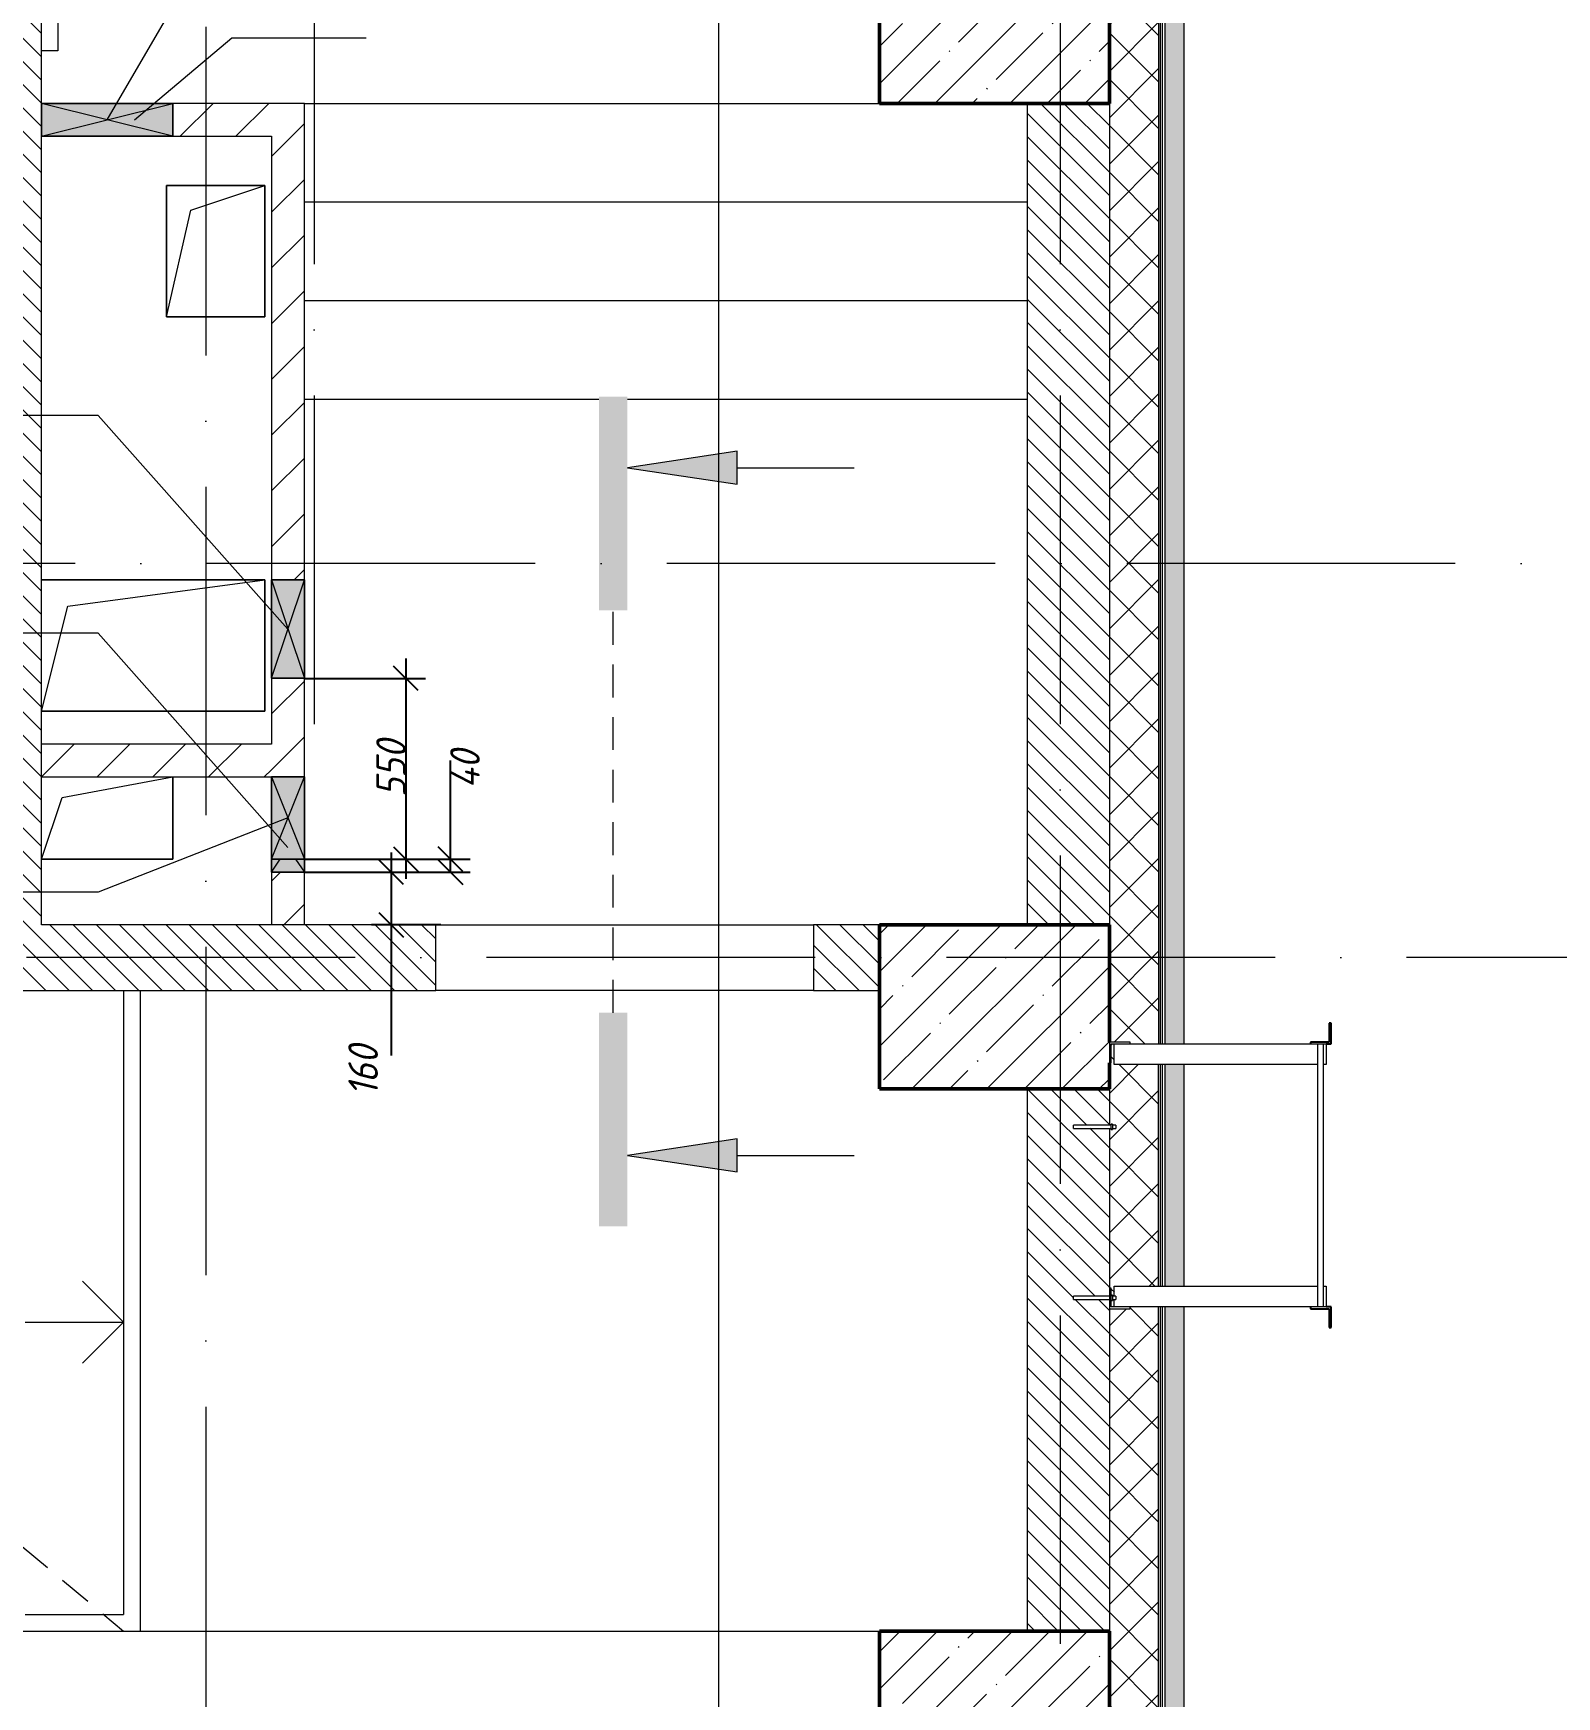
# Model space of a CAD drawing. Header units: millimetres. Extents: x -537608 to 253996, y -217170 to 186033.
# Drawn here: x -164223 to -159586, y 28955 to 34018 of the extents above; entities that cross this region are included whole.
import ezdxf

# ---------------------------------------------------------------- set-up
doc = ezdxf.new("R2010")
doc.units = ezdxf.units.MM
doc.linetypes.add('200_ШТРИХ_ш1п0_6_', pattern=[160, 100, -60])
doc.linetypes.add('50_200_ШТРИХ_1Т_ш5_п1_п1_', pattern=[1400, 1000, -200, 0, -200])
for name, color, linetype, lineweight in [('A-____-____-DIMS', 7, 'Continuous', 9), ('A-____-NOTE-TEXT', 7, 'Continuous', 9), ('A-____-NOTE-TEXT-1', 7, 'Continuous', 5), ('A-DETL-____-OTLN-3', 7, '200_ШТРИХ_ш1п0_6_', 9), ('A-DETL-GENF-OTLN', 7, 'Continuous', 9), ('A-DOOR-____-MCUT', 7, 'Continuous', 13), ('A-DOOR-____-OTLN', 7, 'Continuous', 9), ('A-FLOR-____-OTLN', 7, 'Continuous', 9), ('A-GENM-____-IDEN', 7, 'Continuous', 9), ('A-GENM-____-MCUT', 7, 'Continuous', 25), ('A-GENM-____-OTLN', 7, 'Continuous', 9), ('A-GLAZ-____-IDEN', 7, 'Continuous', 9), ('A-GLAZ-____-OTLN', 7, 'Continuous', 9), ('A-WALL-____-MCUT', 7, 'Continuous', 13), ('A-WALL-____-MCUT-1', 7, 'Continuous', 9), ('A-WALL-____-PATT-1', 7, 'Continuous', 9), ('A-WALL-FNSH-MCUT-1', 7, 'Continuous', 9), ('E-ELEC-EQPM-OTLN', 7, 'Continuous', 9), ('I-WALL-____-OTLN', 7, 'Continuous', 9), ('S-COLS-____-MCUT', 7, 'Continuous', 50), ('S-COLS-____-OTLN', 7, 'Continuous', 9), ('S-GRID-____-OTLN-1', 7, '50_200_ШТРИХ_1Т_ш5_п1_п1_', 9), ('S-STRS-____-OTLN-1', 7, 'Continuous', 9)]:
    doc.layers.add(name, color=color, linetype=linetype, lineweight=lineweight)
for name, color, linetype, lineweight, true_color in [('A-DETL-GENF-OTLN-3', 9, 'Continuous', 9, 0x808080), ('A-DETL-GENF-OTLN-4', 9, '200_ШТРИХ_ш1п0_6_', 9, 0x808080), ('A-GLAZ-____-OTLN-1', 7, 'Continuous', 9, 0xc0c0c0), ('G-____-____-SYMB-1', 9, 'Continuous', 9, 0x808080)]:
    doc.layers.add(name, color=color, linetype=linetype, lineweight=lineweight, true_color=true_color)
doc.styles.add('ISOCPEUR_I_7', font='isocpeui.ttf', dxfattribs={"width": 0.9, "height": 90})
doc.dimstyles.new('ISO-1_8_0_9К_СРЕДНИЙ_Кладочные_1', dxfattribs={"dimscale": 304.8, "dimtxt": 89.638306, "dimasz": 0.246063, "dimexe": 0.19685, "dimexo": 0, "dimgap": 0, "dimtad": 1, "dimdec": 3, "dimrnd": 0.001, "dimdsep": 46, "dimtxsty": 'ISOCPEUR_I_7', "dimblk1": 'OBLIQUE', "dimblk2": 'OBLIQUE', "dimsah": 1, "dimcen": 0.09, "dimdle": 0.19685, "dimazin": 0, "dimtfac": 1, "dimtdec": 4, "dimtix": 1, "dimtmove": 0, "dimatfit": 3, "dimfxl": 1, "dimtvp": 1, "dimtolj": 1, "dimtzin": 0, "dimarcsym": 2})
doc.dimstyles.new('ISO-1_8_0_9К_СРЕДНИЙ_Кладочные_2', dxfattribs={"dimscale": 304.8, "dimtxt": 89.638306, "dimasz": 0.246063, "dimexe": 0.19685, "dimexo": 0, "dimgap": 0, "dimtad": 1, "dimdec": 3, "dimrnd": 0.001, "dimdsep": 46, "dimtxsty": 'ISOCPEUR_I_7', "dimblk1": 'OBLIQUE', "dimblk2": 'OBLIQUE', "dimsah": 1, "dimcen": 0.09, "dimdle": 0.19685, "dimazin": 0, "dimtfac": 1, "dimtdec": 4, "dimtix": 1, "dimtmove": 1, "dimatfit": 3, "dimfxl": 1, "dimtvp": 1, "dimtolj": 1, "dimtzin": 0, "dimarcsym": 2})
pattern_1 = [(135, (-184647.673, -45376.493), (-35.35534, -35.35534), [])]
pattern_2 = [(45, (-184647.67, -45376.49), (-84.85281, 84.85281), [])]

# ---------------------------------------------------------------- blocks, each defined once
blk = doc.blocks.new('BSC_Колонна _Прямоугольная - 500х700-25279857-АР1_План отверстий 2 этажа в осях 1-64_Ю-ЯЯ')
at = {"layer": 'S-COLS-____-OTLN'}
h = blk.add_hatch(dxfattribs=at)
h.set_pattern_fill('FP_17', color=256, style=0, pattern_type=2)
h.set_pattern_definition([(315, (-76431.04, 23350), (114.04925, 114.04925), []), (315, (-76431.04, 23235.95), (114.04925, 114.04925), [201.613, -40.323, 3.353, -36.97])])
h.paths.add_polyline_path([(-250, -54.2), (-250, -350), (250, -350), (250, 350), (-250, 350)], flags=0)
at = {"layer": 'S-COLS-____-MCUT'}
for p, q in [((250, 350), (-250, 350)), ((-250, 350), (-250, -350)), ((250, -350), (250, 350)), ((-250, -350), (-170, -350)), ((-107, -350), (250, -350))]:
    blk.add_line(p, q, dxfattribs=at)
blk = doc.blocks.new('BSC_Колонна _Прямоугольная - 500х700-25976089-АР1_План отверстий 2 этажа в осях 1-64_Ю-ЯЯ')
at = {"layer": 'S-COLS-____-OTLN'}
h = blk.add_hatch(dxfattribs=at)
h.set_pattern_fill('FP_78', color=256, style=0, pattern_type=2)
h.set_pattern_definition([(315, (-74281.04, 23350), (114.04925, 114.04925), []), (315, (-74281.04, 23235.95), (114.04925, 114.04925), [201.613, -40.323, 3.353, -36.97])])
h.paths.add_polyline_path([(-250, -350), (250, -350), (250, 350), (-250, 350)], flags=0)
at = {"layer": 'S-COLS-____-MCUT'}
for p, q in [((250, 350), (-250, 350)), ((-250, 350), (-250, -350)), ((250, -350), (250, 350)), ((-250, -350), (250, -350))]:
    blk.add_line(p, q, dxfattribs=at)
blk = doc.blocks.new('BSC_Колонна _Прямоугольная - 500х700-V68-АР1_План отверстий 2 этажа в осях 1-64_Ю-ЯЯ')
at = {"layer": 'S-COLS-____-OTLN'}
h = blk.add_hatch(dxfattribs=at)
h.set_pattern_fill('FP_80', color=256, style=0, pattern_type=2)
h.set_pattern_definition([(315, (-79431.04, 23350), (114.04925, 114.04925), []), (315, (-79431.04, 23235.95), (114.04925, 114.04925), [201.613, -40.323, 3.353, -36.97])])
h.paths.add_polyline_path([(-250, -350), (250, -350), (250, 350), (-250, 350)], flags=0)
at = {"layer": 'S-COLS-____-MCUT'}
for p, q in [((250, 350), (-250, 350)), ((-250, 350), (-250, -350)), ((250, -350), (250, 350)), ((-250, -350), (250, -350))]:
    blk.add_line(p, q, dxfattribs=at)
blk = doc.blocks.new('DM_Штора_Противопожарная_Doormaster_EI-60 - ш_3000 х в_1200-27470059-АР1_План отверстий 2 этажа в осях 1-64_Ю-ЯЯ')
at = {"layer": 'A-DOOR-____-MCUT'}
for p, q in [((-1465, -100), (-1375, -100)), ((-1465, -150), (-1465, -100)), ((-1375, -100), (-1375, -150)), ((1625, -100), (1715, -100)), ((1625, -150), (1625, -100)), ((1715, -100), (1715, -150)), ((-1375, -150), (-1465, -150)), ((-1375, -125), (1625, -125)), ((1715, -150), (1625, -150))]:
    blk.add_line(p, q, dxfattribs=at)
at = {"layer": 'E-ELEC-EQPM-OTLN'}
for p, q in [((1915, -180), (1915, -100)), ((1915, -100), (2015, -100)), ((2015, -100), (2015, -180)), ((2015, -180), (1915, -180))]:
    blk.add_line(p, q, dxfattribs=at)
blk = doc.blocks.new('AR_Отверстие прямоугольное _в плите_ - AR_Отверстие прямоугольное _в плите_-30459858-АР1_План отверстий 2 этажа в осях 1-64_Ю-ЯЯ')
at = {"layer": 'A-GENM-____-OTLN'}
for p, q in [((-137.5, 62.5), (200, 125)), ((200, -125), (200, 125)), ((-200, -125), (-137.5, 62.5)), ((-200, -125), (200, -125))]:
    blk.add_line(p, q, dxfattribs=at)
blk = doc.blocks.new('AR_Отверстие прямоугольное _в плите_ - AR_Отверстие прямоугольное _в плите_-30553352-АР1_План отверстий 2 этажа в осях 1-64_Ю-ЯЯ')
at = {"layer": 'A-GENM-____-OTLN'}
for p, q in [((340, 200), (-340, 200)), ((-260, 120), (340, 200)), ((340, -200), (340, 200)), ((-340, -200), (-260, 120)), ((-340, -200), (340, -200))]:
    blk.add_line(p, q, dxfattribs=at)
blk = doc.blocks.new('AR_Отверстие прямоугольное _в плите_ - AR_Отверстие прямоугольное _в плите_-V197-АР1_План отверстий 2 этажа в осях 1-64_Ю-ЯЯ')
at = {"layer": 'A-GENM-____-OTLN'}
for p, q in [((150, 200), (-150, 200)), ((-150, 200), (-150, -200)), ((-75, 125), (150, 200)), ((150, -200), (150, 200)), ((-150, -200), (-75, 125)), ((-150, -200), (150, -200))]:
    blk.add_line(p, q, dxfattribs=at)
blk = doc.blocks.new('ЛМ_Уголок_ГОСТ 8509-93 - L 63х63x6-29176215-АР1_План отверстий 2 этажа в осях 1-64_Ю-ЯЯ')
at = {"layer": 'A-GENM-____-MCUT'}
for p, q in [((24375, 76381), (24369, 76381)), ((24369, 76381), (24369, 76324)), ((24375, 76318), (24375, 76381)), ((24369, 76324), (24312, 76324)), ((24312, 76324), (24312, 76318)), ((24360, 76318), (24375, 76318))]:
    blk.add_line(p, q, dxfattribs=at)
blk = doc.blocks.new('ЛМ_Уголок_ГОСТ 8509-93 - L 63х63x6-29176216-АР1_План отверстий 2 этажа в осях 1-64_Ю-ЯЯ')
at = {"layer": 'A-GENM-____-MCUT'}
for p, q in [((24312, 75518), (24312, 75512)), ((24312, 75512), (24369, 75512)), ((24375, 75518), (24360, 75518)), ((24369, 75512), (24369, 75455)), ((24375, 75455), (24375, 75518)), ((24369, 75455), (24375, 75455))]:
    blk.add_line(p, q, dxfattribs=at)
blk = doc.blocks.new('Анкер клиновой - Анкер клиновой МКТ V-A 10-10-15_115-14811140-АР1_План отверстий 2 этажа в осях 1-64_Ю-ЯЯ')
at = {"layer": 'A-GENM-____-OTLN'}
for p, q in [((23706, 76071), (23591, 76071)), ((23591, 76061), (23591, 76071)), ((23591, 76061), (23706, 76061)), ((23710, 76074), (23706, 76074)), ((23706, 76058), (23706, 76074)), ((23706, 76074), (23706, 76071.7)), ((23706, 76060.4), (23706, 76058)), ((23706, 76058), (23710, 76058)), ((23710, 76071.7), (23710, 76074)), ((23710, 76074), (23710, 76058)), ((23720, 76071), (23710, 76071)), ((23710, 76061), (23720, 76061)), ((23710, 76058), (23710, 76060.4)), ((23720, 76071), (23720, 76061))]:
    blk.add_line(p, q, dxfattribs=at)
blk = doc.blocks.new('Анкер клиновой - Анкер клиновой МКТ V-A 10-10-15_115-V201-АР1_План отверстий 2 этажа в осях 1-64_Ю-ЯЯ')
at = {"layer": 'A-GENM-____-OTLN'}
for p, q in [((23700, 75550), (23591, 75550)), ((23591, 75540), (23591, 75550)), ((23710, 75553), (23706, 75553)), ((23710, 75550.7), (23710, 75553)), ((23710, 75553), (23710, 75537)), ((23720, 75550), (23710, 75550)), ((23720, 75550), (23720, 75540)), ((23591, 75540), (23700, 75540)), ((23706, 75537), (23710, 75537)), ((23710, 75540), (23720, 75540)), ((23710, 75537), (23710, 75539.4))]:
    blk.add_line(p, q, dxfattribs=at)
blk = doc.blocks.new('ЛМ_Арматурный стержень_ГОСТ 5781-82 - Ø 18 А240-29172526-АР1_План отверстий 2 этажа в осях 1-64_Ю-ЯЯ')
at = {"layer": 'A-GENM-____-OTLN'}
for p, q in [((24334, 76318), (24334, 75518)), ((24334, 76318), (24343, 76318)), ((24343, 76318), (24352, 76318)), ((24352, 75518), (24352, 76318)), ((24343, 75518), (24334, 75518)), ((24352, 75518), (24343, 75518))]:
    blk.add_line(p, q, dxfattribs=at)
blk = doc.blocks.new('ЛМ_Уголок_ГОСТ 8509-93 - L 63х63x6-29171483-АР1_План отверстий 2 этажа в осях 1-64_Ю-ЯЯ')
at = {"layer": 'A-GENM-____-OTLN'}
for p, q in [((23700, 76324), (23700, 76261)), ((23763, 76324), (23700, 76324)), ((23706, 76261), (23706, 76318)), ((23706, 76318), (23763, 76318)), ((23763, 76318), (23763, 76324)), ((23700, 76261), (23706, 76261))]:
    blk.add_line(p, q, dxfattribs=at)
blk = doc.blocks.new('ЛМ_Уголок_ГОСТ 8509-93 - L 63х63x6-29171484-АР1_План отверстий 2 этажа в осях 1-64_Ю-ЯЯ')
at = {"layer": 'A-GENM-____-OTLN'}
for p, q in [((23706, 75575), (23700, 75575)), ((23700, 75575), (23700, 75512)), ((23706, 75518), (23706, 75575)), ((23700, 75512), (23763, 75512)), ((23763, 75518), (23706, 75518)), ((23763, 75512), (23763, 75518))]:
    blk.add_line(p, q, dxfattribs=at)
blk = doc.blocks.new('ЛМ_Уголок_ГОСТ 8509-93 - L 63х63x6-30750527-АР1_План отверстий 2 этажа в осях 1-64_Ю-ЯЯ')
at = {"layer": 'A-GENM-____-OTLN'}
for p, q in [((0, 45.2), (0, -17.8)), ((619, 45.2), (0, 45.2)), ((645, 45.2), (637, 45.2)), ((645, -17.8), (645, 45.2)), ((48, -17.8), (619, -17.8)), ((637, -17.8), (645, -17.8))]:
    blk.add_line(p, q, dxfattribs=at)
blk = doc.blocks.new('ЛМ_Уголок_ГОСТ 8509-93 - L 63х63x6-30750528-АР1_План отверстий 2 этажа в осях 1-64_Ю-ЯЯ')
at = {"layer": 'A-GENM-____-OTLN'}
for p, q in [((0, 17.8), (0, -4.4)), ((619, 17.8), (48, 17.8)), ((645, 17.8), (637, 17.8)), ((645, -45.2), (645, 17.8)), ((0, -14), (0, -45.2)), ((0, -45.2), (619, -45.2)), ((637, -45.2), (645, -45.2))]:
    blk.add_line(p, q, dxfattribs=at)
blk = doc.blocks.new('Отлив_СКБ1 - Отлив_Фасады на кровле-32719945-АР1_План отверстий 2 этажа в осях 1-64_Ю-ЯЯ')
at = {"layer": 'A-GLAZ-____-OTLN-1'}
h = blk.add_hatch(color=256, dxfattribs=at)
h.paths.add_polyline_path([(17312, 170), (17254, 228), (9745, 228), (9745, 170), (14782, 170), (14782, 204), (16582, 204), (16582, 170), (17141.2, 170)], flags=0)
h.paths.add_polyline_path([(9682, 228), (9008, 228), (9008, 170), (9682, 170)], flags=0)
h.paths.add_polyline_path([(8945, 170), (8945, 228), (40.2, 228), (40.2, 170), (8665.5, 170)], flags=0)
h.paths.add_polyline_path([(17.6, 170), (17.6, 228), (2, 228), (2, 170)], flags=0)
at = {"layer": 'A-GLAZ-____-OTLN'}
for p, q in [((8945, 228), (40.2, 228)), ((9682, 228), (9008, 228)), ((17254, 228), (9745, 228))]:
    blk.add_line(p, q, dxfattribs=at)
blk = doc.blocks.new('AR_Отверстие прямоугольное _в стене__БезПР - AR_Отверстие прямоугольное _в стене__БезПР-36428168-АР1_План отверстий 2 этажа в осях 1-64_Ю-ЯЯ')
at = {"layer": 'A-GLAZ-____-OTLN'}
blk.add_hatch(color=256, dxfattribs=at).paths.add_polyline_path([(-75, 5.2), (-75, -50), (-35, -50), (-35, 50), (-75, 50)], flags=0)
at = {"layer": 'A-DETL-GENF-OTLN'}
for p, q in [((-75, -50), (-75, 50)), ((-75, 50), (-35, 50)), ((-75, 50), (-35, 23.3)), ((-35, 50), (-75, 50)), ((-75, 50), (-75, -50)), ((-35, -23.3), (-75, -50)), ((-35, -50), (-75, -50)), ((-75, -50), (-35, -50))]:
    blk.add_line(p, q, dxfattribs=at)
blk = doc.blocks.new('AR_Отверстие прямоугольное _в стене_ - AR_Отверстие прямоугольное _в стене__ОВ-36808692-АР1_План отверстий 2 этажа в осях 1-64_Ю-ЯЯ')
at = {"layer": 'A-GLAZ-____-OTLN'}
blk.add_hatch(color=256, dxfattribs=at).paths.add_polyline_path([(-200, 50), (-200, -50), (200, -50), (200, 50)], flags=0)
at = {"layer": 'A-DETL-GENF-OTLN'}
for p, q in [((-200, -50), (-200, 50)), ((-200, 50), (200, 50)), ((200, 50), (-200, -50)), ((-200, 50), (200, -50)), ((200, 50), (-200, 50)), ((-200, 50), (-200, -50)), ((200, 50), (200, -50)), ((200, -50), (200, 50)), ((200, -50), (-200, -50)), ((-200, -50), (200, -50))]:
    blk.add_line(p, q, dxfattribs=at)
blk = doc.blocks.new('AR_Отверстие прямоугольное _в стене__БезПР - AR_Отверстие прямоугольное _в стене__БезПР-36428146-АР1_План отверстий 2 этажа в осях 1-64_Ю-ЯЯ')
at = {"layer": 'A-GLAZ-____-OTLN'}
blk.add_hatch(color=256, dxfattribs=at).paths.add_polyline_path([(-125, 50), (-125, -50), (125, -50), (125, 50)], flags=0)
at = {"layer": 'A-DETL-GENF-OTLN'}
for p, q in [((-125, -50), (-125, 50)), ((-125, 50), (125, 50)), ((125, 50), (-125, -50)), ((-125, 50), (125, -50)), ((125, 50), (-125, 50)), ((-125, 50), (-125, -50)), ((125, 50), (125, -50)), ((125, -50), (125, 50)), ((125, -50), (-125, -50)), ((-125, -50), (125, -50))]:
    blk.add_line(p, q, dxfattribs=at)
blk = doc.blocks.new('AR_Отверстие прямоугольное _в стене__БезПР - AR_Отверстие прямоугольное _в стене__БезПР-36428966-АР1_План отверстий 2 этажа в осях 1-64_Ю-ЯЯ')
at = {"layer": 'A-GLAZ-____-OTLN'}
blk.add_hatch(color=256, dxfattribs=at).paths.add_polyline_path([(-150, 50), (-150, -50), (150, -50), (150, 50)], flags=0)
at = {"layer": 'A-DETL-GENF-OTLN'}
for p, q in [((-150, -50), (-150, 50)), ((-150, 50), (150, 50)), ((150, 50), (-150, -50)), ((-150, 50), (150, -50)), ((150, 50), (-150, 50)), ((-150, 50), (-150, -50)), ((150, 50), (150, -50)), ((150, -50), (150, 50)), ((150, -50), (-150, -50)), ((-150, -50), (150, -50))]:
    blk.add_line(p, q, dxfattribs=at)
at = {"layer": 'A-GLAZ-____-OTLN'}
blk.add_line((150, 50), (-150, 50), dxfattribs=at)
blk = doc.blocks.new('DET_L_Имитация разреза_ISO2-5 - Вправо-36813819-АР1_План отверстий 2 этажа в осях 1-64_Ю-ЯЯ')
at = {"layer": 'A-DETL-GENF-OTLN-4'}
blk.add_line((143.1, 0), (1368, 0), dxfattribs=at)
blk = doc.blocks.new('_Oblique')
at = {"color": 0, "linetype": 'ByBlock', "lineweight": -2}
blk.add_line((-0.5, -0.5), (0.5, 0.5), dxfattribs=at)
blk = doc.blocks.new('*D2364')
at = {"layer": 'A-____-____-DIMS', "color": 0, "lineweight": -2, "transparency": 16777216}
for p, q in [((-163088.6, 32114.5), (-163088.6, 31444.5)), ((-163397.7, 32054.5), (-163028.6, 32054.5)), ((-163397.7, 31504.5), (-163028.6, 31504.5))]:
    blk.add_line(p, q, dxfattribs=at)
at = {"layer": 'Defpoints', "color": 0, "transparency": 16777216}
for p in [(-163397.7, 32054.5), (-163397.7, 31504.5), (-163088.6, 31504.5)]:
    blk.add_point(p, dxfattribs=at)
at = {"layer": 'A-____-____-DIMS', "color": 0, "lineweight": -2, "transparency": 16777216, "xscale": 75, "yscale": 75, "zscale": 75}
for p, rotation in [((-163088.6, 32054.5), 90), ((-163088.6, 31504.5), 270)]:
    blk.add_blockref('_Oblique', p, dxfattribs=dict(at, rotation=rotation))
at = {"layer": 'A-____-____-DIMS', "color": 0, "transparency": 16777216, "insert": (-163133.6, 31779.5), "char_height": 90, "width": 409.578, "attachment_point": 5, "rotation": 90, "style": 'ISOCPEUR_I_7'}
blk.add_mtext('\\A1;550', dxfattribs=at)
blk = doc.blocks.new('*D2365')
at = {"layer": 'A-____-____-DIMS', "color": 0, "lineweight": -2, "transparency": 16777216}
for p, q in [((-162952.5, 31504.5), (-162952.5, 31804)), ((-162952.5, 31464.5), (-162952.5, 31564.5)), ((-163397.7, 31504.5), (-162892.5, 31504.5)), ((-163397.7, 31464.5), (-162892.5, 31464.5))]:
    blk.add_line(p, q, dxfattribs=at)
at = {"layer": 'Defpoints', "color": 0, "transparency": 16777216}
for p in [(-163397.7, 31504.5), (-163397.7, 31464.5), (-162952.5, 31464.5)]:
    blk.add_point(p, dxfattribs=at)
at = {"layer": 'A-____-____-DIMS', "color": 0, "lineweight": -2, "transparency": 16777216, "xscale": 75, "yscale": 75, "zscale": 75}
for p, rotation in [((-162952.5, 31504.5), 90), ((-162952.5, 31464.5), 270)]:
    blk.add_blockref('_Oblique', p, dxfattribs=dict(at, rotation=rotation))
at = {"layer": 'A-____-____-DIMS', "color": 0, "transparency": 16777216, "insert": (-162953.8, 31719.2), "char_height": 90, "width": 289.601, "attachment_point": 1, "rotation": 90, "line_spacing_factor": 1.149209, "style": 'ISOCPEUR_I_7'}
blk.add_mtext('\\A1;40', dxfattribs=at)
blk = doc.blocks.new('*D2366')
at = {"layer": 'A-____-____-DIMS', "color": 0, "lineweight": -2, "transparency": 16777216}
for p, q in [((-163133.6, 31524.5), (-163133.6, 31304.5)), ((-163397.7, 31464.5), (-163073.6, 31464.5)), ((-162982.5, 31304.5), (-163193.6, 31304.5)), ((-163133.6, 31304.5), (-163133.6, 30906.5))]:
    blk.add_line(p, q, dxfattribs=at)
at = {"layer": 'Defpoints', "color": 0, "transparency": 16777216}
for p in [(-163397.7, 31464.5), (-163133.6, 31304.5), (-162982.5, 31304.5)]:
    blk.add_point(p, dxfattribs=at)
at = {"layer": 'A-____-____-DIMS', "color": 0, "lineweight": -2, "transparency": 16777216, "xscale": 75, "yscale": 75, "zscale": 75}
for p, rotation in [((-163133.6, 31464.5), 90), ((-163133.6, 31304.5), 270)]:
    blk.add_blockref('_Oblique', p, dxfattribs=dict(at, rotation=rotation))
at = {"layer": 'A-____-____-DIMS', "color": 0, "transparency": 16777216, "insert": (-163263.7, 30782.4), "char_height": 90, "width": 368.207, "attachment_point": 1, "rotation": 90, "line_spacing_factor": 1.149209, "style": 'ISOCPEUR_I_7'}
blk.add_mtext('\\A1;160', dxfattribs=at)

msp = doc.modelspace()

# ---------------------------------------------------------------- hatches: boundary and pattern name
at = {"layer": 'A-____-NOTE-TEXT-1'}
for points in [[(-162414.3042, 32261.4549), (-162414.3042, 32911.4549), (-162501.0408, 32911.4549), (-162501.0408, 32261.4549)], [(-162080.6628, 32645.6068), (-162080.6628, 32745.6068), (-162414.3042, 32695.6068)], [(-162414.3042, 30386.5133), (-162414.3042, 31036.5133), (-162501.0408, 31036.5133), (-162501.0408, 30386.5133)], [(-162080.6628, 30552.3614), (-162080.6628, 30652.3614), (-162414.3042, 30602.3614)]]:
    msp.add_hatch(color=256, dxfattribs=at).paths.add_polyline_path(points, flags=0)
at = {"layer": 'A-WALL-____-PATT-1'}
h = msp.add_hatch(dxfattribs=at)
h.set_pattern_fill('FP_1', color=256, style=0, pattern_type=2)
h.set_pattern_definition([(45, (-184647.67, -45376.49), (-70.71068, 70.71068), []), (135, (-184647.67, -45376.49), (-70.71068, -70.71068), [])])
h.paths.add_polyline_path([(-160947.6725, 22554.5485), (-160797.6725, 22554.5485), (-160797.6725, 23304.5485), (-160941.6725, 23304.5485), (-160941.6725, 23229.5485), (-160947.6725, 23229.5485), (-160947.6725, 23148.9848)], flags=0)
h.paths.add_polyline_path([(-160797.6725, 25104.5485), (-160797.6725, 30141.5485), (-160884.6725, 30141.5485), (-160884.6725, 30135.5485), (-160947.6725, 30135.5485), (-160947.6725, 25179.5485), (-160941.6725, 25179.5485), (-160941.6725, 25104.5485), (-160801.5946, 25104.5485)], flags=0)
h.paths.add_polyline_path([(-160941.6725, 30141.5485), (-160932.6725, 30141.5485), (-160932.6725, 30163.5485), (-160941.6725, 30162.8917)], flags=0)
h.paths.add_polyline_path([(-160937.6725, 30173.5485), (-160932.6725, 30174.2054), (-160931.8831, 30204.5485), (-160797.6725, 30204.5485), (-160797.6725, 30878.5485), (-160932.6725, 30878.5485), (-160932.6725, 30941.5485), (-160941.6725, 30941.5485), (-160941.6725, 30884.5485), (-160947.6725, 30884.5485), (-160947.6725, 30694.5485), (-160927.6725, 30693.8786), (-160927.6725, 30684.5485), (-160947.6725, 30683.8917), (-160947.6725, 30198.5485), (-160941.6725, 30198.5485), (-160941.6725, 30174.2054), (-160937.6725, 30174.2054)], flags=0)
h.paths.add_polyline_path([(-160884.6725, 30941.5485), (-160797.6725, 30941.5485), (-160797.6725, 40304.5485), (-160947.6725, 40304.5485), (-160947.6725, 30947.5485), (-160884.6725, 30947.5485)], flags=0)
h = msp.add_hatch(dxfattribs=at)
h.set_pattern_fill('FP_6', color=256, style=0, pattern_type=2)
h.set_pattern_definition(pattern_1)
h.paths.add_polyline_path([(-164197.6725, 31104.5485), (-164197.6725, 34054.5485), (-164397.6725, 34054.5485), (-164397.6725, 31104.5485)], flags=0)
h.paths.add_polyline_path([(-164397.6725, 37054.5485), (-164197.6725, 37054.5485), (-164197.6725, 40054.5485), (-164397.6725, 40054.5485), (-164397.6725, 37144.5485)], flags=0)
h = msp.add_hatch(dxfattribs=at)
h.set_pattern_fill('FP_4', color=256, style=0, pattern_type=2)
h.set_pattern_definition(pattern_2)
h.paths.add_polyline_path([(-163497.6725, 33704.5485), (-163497.6725, 33804.5485), (-163797.6725, 33804.5485), (-163797.6725, 33704.5485)], flags=0)
h = msp.add_hatch(dxfattribs=at)
h.set_pattern_fill('FP_4', color=256, style=0, pattern_type=2)
h.set_pattern_definition(pattern_2)
h.paths.add_polyline_path([(-163452.8456, 31304.5485), (-163397.6725, 31304.5485), (-163397.6725, 31464.5485), (-163497.6725, 31464.5485), (-163497.6725, 31304.5485)], flags=0)
h.paths.add_polyline_path([(-163497.6725, 31754.5485), (-163397.6725, 31754.5485), (-163397.6725, 32054.5485), (-163497.6725, 32054.5485), (-163497.6725, 31854.5485)], flags=0)
h.paths.add_polyline_path([(-163472.0315, 32354.5485), (-163397.6725, 32354.5485), (-163397.6725, 33804.5485), (-163497.6725, 33804.5485), (-163497.6725, 32354.5485)], flags=0)
h = msp.add_hatch(dxfattribs=at)
h.set_pattern_fill('FP_6', color=256, style=0, pattern_type=2)
h.set_pattern_definition(pattern_1)
h.paths.add_polyline_path([(-160947.6725, 31304.5485), (-160947.6725, 33804.5485), (-161197.6725, 33804.5485), (-161197.6725, 31304.5485)], flags=0)
h = msp.add_hatch(dxfattribs=at)
h.set_pattern_fill('FP_4', color=256, style=0, pattern_type=2)
h.set_pattern_definition(pattern_2)
h.paths.add_polyline_path([(-164197.6725, 31754.5485), (-163497.6725, 31754.5485), (-163497.6725, 31854.5485), (-164197.6725, 31854.5485)], flags=0)
h = msp.add_hatch(dxfattribs=at)
h.set_pattern_fill('FP_6', color=256, style=0, pattern_type=2)
h.set_pattern_definition(pattern_1)
h.paths.add_polyline_path([(-161685.345, 31104.5485), (-161647.6725, 31104.5485), (-161647.6725, 31304.5485), (-161847.6725, 31304.5485), (-161847.6725, 31104.5485)], flags=0)
h.paths.add_polyline_path([(-162997.6725, 31104.5485), (-162997.6725, 31304.5485), (-164197.6725, 31304.5485), (-164197.6725, 31104.5485), (-163452.8456, 31104.5485)], flags=0)
h = msp.add_hatch(dxfattribs=at)
h.set_pattern_fill('FP_6', color=256, style=0, pattern_type=2)
h.set_pattern_definition(pattern_1)
h.paths.add_polyline_path([(-160947.6725, 29154.5485), (-160947.6725, 30163.5485), (-161056.6725, 30164.2184), (-161056.6725, 30173.5485), (-160947.6725, 30173.5485), (-160947.6725, 30684.5485), (-161056.6725, 30685.2184), (-161056.6725, 30694.5485), (-160947.6725, 30694.5485), (-160947.6725, 30804.5485), (-161197.6725, 30804.5485), (-161197.6725, 29154.5485)], flags=0)

# ---------------------------------------------------------------- linework, layer by layer
at = {"layer": 'A-____-NOTE-TEXT'}
for p, q in [((-162080.6628, 32745.6068), (-162414.3042, 32695.6068)), ((-162080.6628, 32645.6068), (-162080.6628, 32745.6068)), ((-162414.3042, 32695.6068), (-162080.6628, 32645.6068)), ((-162080.6628, 32695.6068), (-161724.4128, 32695.6068)), ((-162080.6628, 30652.3614), (-162414.3042, 30602.3614)), ((-162080.6628, 30552.3614), (-162080.6628, 30652.3614)), ((-162414.3042, 30602.3614), (-162080.6628, 30552.3614)), ((-162080.6628, 30602.3614), (-161724.4128, 30602.3614))]:
    msp.add_line(p, q, dxfattribs=at)
at = {"layer": 'A-DETL-____-OTLN-3'}
msp.add_line((-177047.6725, 40054.5485), (-163947.6725, 29154.5485), dxfattribs=at)
at = {"layer": 'A-FLOR-____-OTLN'}
for p, q in [((-163817.6725, 33554.5485), (-163517.6725, 33554.5485)), ((-163817.6725, 33154.5485), (-163817.6725, 33554.5485)), ((-163517.6725, 33554.5485), (-163517.6725, 33154.5485)), ((-163517.6725, 33154.5485), (-163817.6725, 33154.5485)), ((-164197.6725, 32354.5485), (-163517.6725, 32354.5485)), ((-163517.6725, 32354.5485), (-163517.6725, 31954.5485)), ((-163517.6725, 31954.5485), (-164197.6725, 31954.5485)), ((-163797.6725, 31754.5485), (-163797.6725, 31504.5485)), ((-163797.6725, 31504.5485), (-164197.6725, 31504.5485)), ((-163897.6725, 31104.5485), (-163897.6725, 29154.5485))]:
    msp.add_line(p, q, dxfattribs=at)
at = {"layer": 'A-GENM-____-IDEN'}
for p, q in [((-163914.3684, 33754.5485), (-163618.8389, 34004.5485)), ((-163618.8389, 34004.5485), (-163209.7638, 34004.5485))]:
    msp.add_line(p, q, dxfattribs=at)
at = {"layer": 'A-GLAZ-____-IDEN'}
for p, q in [((-163997.6725, 33754.5485), (-163582.7323, 34468.3123)), ((-164025.2189, 32854.8593), (-164538.5383, 32854.8593)), ((-163447.6725, 32204.5485), (-164025.2189, 32854.8593)), ((-164025.2189, 32192.1568), (-164615.9438, 32192.1568)), ((-163447.6725, 31539.5485), (-164025.2189, 32192.1568)), ((-163447.6725, 31629.5485), (-164025.2189, 31403.2742)), ((-164025.2189, 31403.2742), (-164550.2383, 31403.2742))]:
    msp.add_line(p, q, dxfattribs=at)
at = {"layer": 'A-WALL-____-MCUT'}
for p, q in [((-164197.6725, 33804.5485), (-164197.6725, 33964.5485)), ((-161197.6725, 33804.5485), (-161197.6725, 31304.5485)), ((-160947.6725, 33804.5485), (-160947.6725, 31304.5485)), ((-164197.6725, 31304.5485), (-164197.6725, 33704.5485)), ((-162997.6725, 31304.5485), (-164197.6725, 31304.5485)), ((-162997.6725, 31104.5485), (-162997.6725, 31304.5485)), ((-161647.6725, 31304.5485), (-161847.6725, 31304.5485)), ((-161847.6725, 31304.5485), (-161847.6725, 31104.5485)), ((-164397.6725, 31104.5485), (-162997.6725, 31104.5485)), ((-161847.6725, 31104.5485), (-161647.6725, 31104.5485)), ((-161197.6725, 30804.5485), (-161197.6725, 29154.5485)), ((-160947.6725, 30804.5485), (-160947.6725, 30694.3781)), ((-160947.6725, 30684.7189), (-160947.6725, 30198.5485)), ((-160947.6725, 30135.5485), (-160947.6725, 29154.5485))]:
    msp.add_line(p, q, dxfattribs=at)
at = {"layer": 'A-WALL-____-MCUT-1'}
for p, q in [((-160791.6725, 30941.5485), (-160791.6725, 40553.5485)), ((-160785.6725, 30941.5485), (-160785.6725, 40553.5485)), ((-160797.6725, 30204.5485), (-160797.6725, 30878.5485)), ((-160791.6725, 30204.5485), (-160791.6725, 30878.5485)), ((-160785.6725, 30204.5485), (-160785.6725, 30878.5485)), ((-160797.6725, 25104.5485), (-160797.6725, 30141.5485)), ((-160791.6725, 25104.5485), (-160791.6725, 30141.5485)), ((-160785.6725, 25104.5485), (-160785.6725, 30141.5485))]:
    msp.add_line(p, q, dxfattribs=at)
at = {"layer": 'A-WALL-FNSH-MCUT-1'}
for p, q in [((-160797.6725, 40553.5485), (-160797.6725, 30941.5485)), ((-160777.6725, 30941.5485), (-160777.6725, 39917.5485)), ((-163397.6725, 33804.5485), (-163797.6725, 33804.5485)), ((-163397.6725, 32354.5485), (-163397.6725, 33804.5485)), ((-163797.6725, 33704.5485), (-163497.6725, 33704.5485)), ((-163497.6725, 33704.5485), (-163497.6725, 32354.5485)), ((-163497.6725, 32054.5485), (-163497.6725, 31854.5485)), ((-163397.6725, 31754.5485), (-163397.6725, 32054.5485)), ((-163497.6725, 31854.5485), (-164197.6725, 31854.5485)), ((-164197.6725, 31754.5485), (-163497.6725, 31754.5485)), ((-163497.6725, 31464.5485), (-163497.6725, 31304.5485)), ((-163397.6725, 31304.5485), (-163397.6725, 31464.5485)), ((-160777.6725, 30204.5485), (-160777.6725, 30878.5485)), ((-160777.6725, 25104.5485), (-160777.6725, 30141.5485))]:
    msp.add_line(p, q, dxfattribs=at)
at = {"layer": 'G-____-____-SYMB-1'}
msp.add_line((-162137.6725, 41312.058), (-162137.6725, 9545.0318), dxfattribs=at)
at = {"layer": 'I-WALL-____-OTLN'}
for p, q in [((-162997.6725, 31304.5485), (-161847.6725, 31304.5485)), ((-161847.6725, 31104.5485), (-162997.6725, 31104.5485)), ((-166447.6725, 29154.5485), (-161647.6725, 29154.5485))]:
    msp.add_line(p, q, dxfattribs=at)
at = {"layer": 'S-GRID-____-OTLN-1'}
for p, q in [((-163367.6725, 45516.3579), (-163367.6725, 31870.8368)), ((-161097.6725, 45516.3579), (-161097.6725, 21298.9903)), ((-163697.6725, 45238.424), (-163697.6725, 7515.0943)), ((-137493.0748, 32404.5485), (-189316.4427, 32404.5485)), ((-152042.6725, 31204.5485), (-189316.4427, 31204.5485))]:
    msp.add_line(p, q, dxfattribs=at)
at = {"layer": 'S-STRS-____-OTLN-1'}
for p, q in [((-163397.6725, 33804.5485), (-161647.6725, 33804.5485)), ((-163397.6725, 33504.5485), (-161197.6725, 33504.5485)), ((-163397.6725, 33504.5485), (-161197.6725, 33504.5485)), ((-163397.6725, 33204.5485), (-161197.6725, 33204.5485)), ((-163397.6725, 33204.5485), (-161197.6725, 33204.5485)), ((-163397.6725, 32904.5485), (-162501.0408, 32904.5485)), ((-163397.6725, 32904.5485), (-162501.0408, 32904.5485)), ((-162414.3042, 32904.5485), (-161197.6725, 32904.5485)), ((-162414.3042, 32904.5485), (-161197.6725, 32904.5485)), ((-163947.6725, 31104.5485), (-163947.6725, 29204.5485)), ((-163947.6725, 30094.5485), (-164072.6725, 30219.5485)), ((-164247.6725, 30094.5485), (-163947.6725, 30094.5485)), ((-163947.6725, 30094.5485), (-164072.6725, 29969.5485)), ((-164247.6725, 29204.5485), (-163947.6725, 29204.5485))]:
    msp.add_line(p, q, dxfattribs=at)

# ---------------------------------------------------------------- block references
at = {"layer": 'A-DETL-GENF-OTLN-3', "rotation": 90}
msp.add_blockref('DET_L_Имитация разреза_ISO2-5 - Вправо-36813819-АР1_План отверстий 2 этажа в осях 1-64_Ю-ЯЯ', (-162457.6725, 30893.4197), dxfattribs=at)
at = {"layer": 'A-DOOR-____-OTLN', "rotation": 89.99999999999991}
msp.add_blockref('DM_Штора_Противопожарная_Doormaster_EI-60 - ш_3000 х в_1200-27470059-АР1_План отверстий 2 этажа в осях 1-64_Ю-ЯЯ', (-164297.6725, 35429.5485), dxfattribs=at)
at = {"layer": 'A-GENM-____-OTLN'}
for name, p in [('AR_Отверстие прямоугольное _в плите_ - AR_Отверстие прямоугольное _в плите_-V197-АР1_План отверстий 2 этажа в осях 1-64_Ю-ЯЯ', (-163667.6725, 33354.5485)), ('AR_Отверстие прямоугольное _в плите_ - AR_Отверстие прямоугольное _в плите_-30553352-АР1_План отверстий 2 этажа в осях 1-64_Ю-ЯЯ', (-163857.6725, 32154.5485)), ('AR_Отверстие прямоугольное _в плите_ - AR_Отверстие прямоугольное _в плите_-30459858-АР1_План отверстий 2 этажа в осях 1-64_Ю-ЯЯ', (-163997.6725, 31629.5485)), ('ЛМ_Уголок_ГОСТ 8509-93 - L 63х63x6-29176215-АР1_План отверстий 2 этажа в осях 1-64_Ю-ЯЯ', (-184647.6725, -45376.4934)), ('ЛМ_Уголок_ГОСТ 8509-93 - L 63х63x6-29171483-АР1_План отверстий 2 этажа в осях 1-64_Ю-ЯЯ', (-184647.6725, -45376.4934)), ('ЛМ_Арматурный стержень_ГОСТ 5781-82 - Ø 18 А240-29172526-АР1_План отверстий 2 этажа в осях 1-64_Ю-ЯЯ', (-184647.6725, -45376.4934)), ('Анкер клиновой - Анкер клиновой МКТ V-A 10-10-15_115-14811140-АР1_План отверстий 2 этажа в осях 1-64_Ю-ЯЯ', (-184647.6725, -45376.4934)), ('ЛМ_Уголок_ГОСТ 8509-93 - L 63х63x6-29171484-АР1_План отверстий 2 этажа в осях 1-64_Ю-ЯЯ', (-184647.6725, -45376.4934)), ('Анкер клиновой - Анкер клиновой МКТ V-A 10-10-15_115-V201-АР1_План отверстий 2 этажа в осях 1-64_Ю-ЯЯ', (-184647.6725, -45376.4934)), ('ЛМ_Уголок_ГОСТ 8509-93 - L 63х63x6-29176216-АР1_План отверстий 2 этажа в осях 1-64_Ю-ЯЯ', (-184647.6725, -45376.4934))]:
    msp.add_blockref(name, p, dxfattribs=at)
at = {"layer": 'A-GENM-____-OTLN', "extrusion": (0, 0, -1), "rotation": 180}
for name, p in [('ЛМ_Уголок_ГОСТ 8509-93 - L 63х63x6-30750527-АР1_План отверстий 2 этажа в осях 1-64_Ю-ЯЯ', (160932.6725, 30923.7485)), ('ЛМ_Уголок_ГОСТ 8509-93 - L 63х63x6-30750528-АР1_План отверстий 2 этажа в осях 1-64_Ю-ЯЯ', (160932.6725, 30159.3485))]:
    msp.add_blockref(name, p, dxfattribs=at)
at = {"layer": 'A-GLAZ-____-OTLN'}
for name, p, rotation in [('Отлив_СКБ1 - Отлив_Фасады на кровле-32719945-АР1_План отверстий 2 этажа в осях 1-64_Ю-ЯЯ', (-160947.6725, 39886.5485), 269.9999999999997), ('AR_Отверстие прямоугольное _в стене_ - AR_Отверстие прямоугольное _в стене__ОВ-36808692-АР1_План отверстий 2 этажа в осях 1-64_Ю-ЯЯ', (-163997.6725, 33754.5485), 180), ('AR_Отверстие прямоугольное _в стене__БезПР - AR_Отверстие прямоугольное _в стене__БезПР-36428966-АР1_План отверстий 2 этажа в осях 1-64_Ю-ЯЯ', (-163447.6725, 32204.5485), 90), ('AR_Отверстие прямоугольное _в стене__БезПР - AR_Отверстие прямоугольное _в стене__БезПР-36428146-АР1_План отверстий 2 этажа в осях 1-64_Ю-ЯЯ', (-163447.6725, 31629.5485), 90), ('AR_Отверстие прямоугольное _в стене__БезПР - AR_Отверстие прямоугольное _в стене__БезПР-36428168-АР1_План отверстий 2 этажа в осях 1-64_Ю-ЯЯ', (-163447.6725, 31539.5485), 90)]:
    msp.add_blockref(name, p, dxfattribs=dict(at, rotation=rotation))
at = {"layer": 'S-COLS-____-OTLN', "rotation": 89.9999999999999}
for name, p in [('BSC_Колонна _Прямоугольная - 500х700-V68-АР1_План отверстий 2 этажа в осях 1-64_Ю-ЯЯ', (-161297.6725, 34054.5485)), ('BSC_Колонна _Прямоугольная - 500х700-25279857-АР1_План отверстий 2 этажа в осях 1-64_Ю-ЯЯ', (-161297.6725, 31054.5485)), ('BSC_Колонна _Прямоугольная - 500х700-25976089-АР1_План отверстий 2 этажа в осях 1-64_Ю-ЯЯ', (-161297.6725, 28904.5485))]:
    msp.add_blockref(name, p, dxfattribs=at)

# ---------------------------------------------------------------- dimensions: what is measured, and where the dimension line sits
at = {"layer": 'A-____-____-DIMS'}
dim = msp.add_linear_dim(base=(-163088.5765, 31504.5485), p1=(-163397.6725, 32054.5485), p2=(-163397.6725, 31504.5485), angle=90, dimstyle='ISO-1_8_0_9К_СРЕДНИЙ_Кладочные_2', override={"dimpost": '<>', "dimfxl": 550}, dxfattribs=at)
dim.commit()
dim.dimension.update_dxf_attribs({"geometry": '*D2364', "text_midpoint": (-163133.5765, 31779.5485)})
for base, p1, p2, override, picture, middle in [((-162952.4627, 31464.5485), (-163397.6725, 31504.5485), (-163397.6725, 31464.5485), {"dimpost": '<>', "dimfxl": 40}, '*D2365', (-162893.799, 31804.0002)), ((-163133.5999, 31304.5485), (-163397.6725, 31464.5485), (-162982.5105, 31304.5485), {"dimpost": '<>', "dimfxl": 444.926411}, '*D2366', (-163203.7385, 30906.4811))]:
    dim = msp.add_linear_dim(base=base, p1=p1, p2=p2, angle=90, dimstyle='ISO-1_8_0_9К_СРЕДНИЙ_Кладочные_1', override=override, dxfattribs=at)
    dim.commit()
    dim.dimension.update_dxf_attribs({"geometry": picture, "text_midpoint": middle, "dimtype": 160, "text_rotation": 90})

doc.saveas('drawing.dxf')
